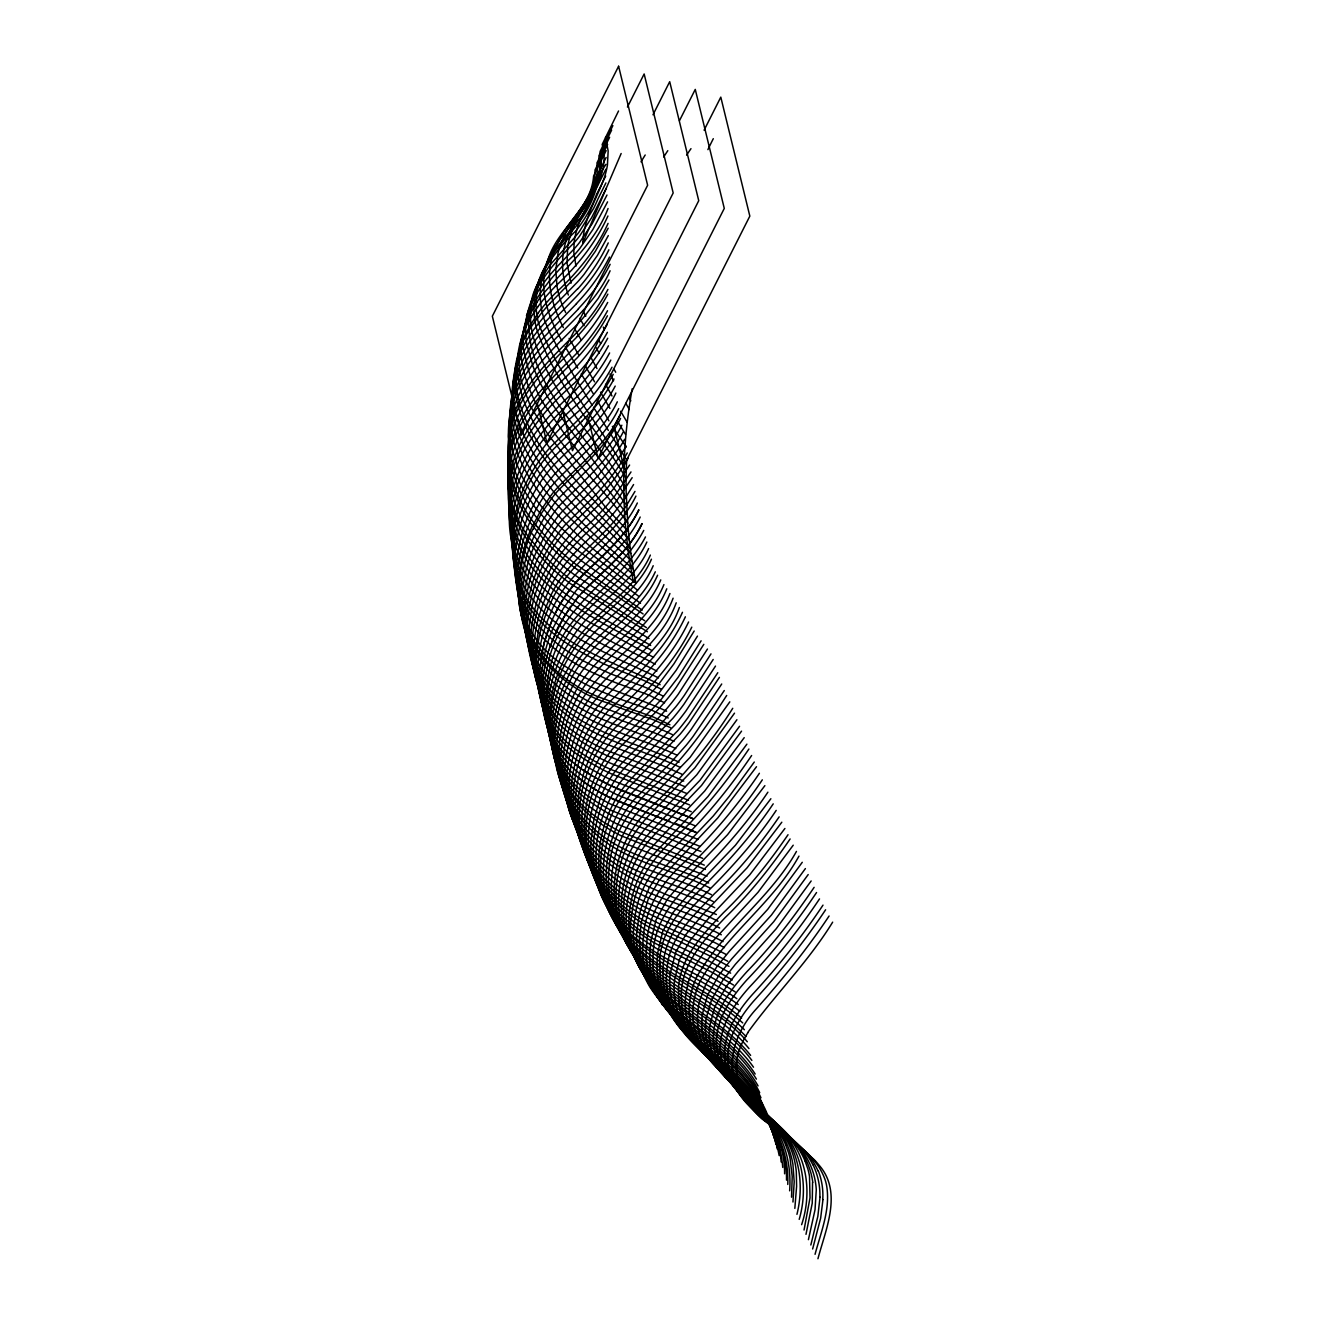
<?xml version="1.0" encoding="UTF-8"?>
<svg xmlns="http://www.w3.org/2000/svg" width="1325" height="1325" viewBox="0 0 1325 1325"><rect width="100%" height="100%" fill="white"/><g stroke="black" fill="none" stroke-linecap="round" stroke-linejoin="round"><path stroke-width="1.5" d="M532.037 646.335L532.716 662.152A175.182 145.518 -13.7 0 0 541.793 696.553M542.654 692.23L542.637 688.718M539.557 678.4L539.54 674.905M789.65 1190.827C791.406 1165.735 785.559 1139.765 769.312 1120.072A245.175 203.669 -13.7 0 0 764.243 1113.613L744.799 1092.231L709.173 1059.072M542.687 689.017L542.72 685.522M663.162 970.977C662.02 941.263 681.414 917.347 701.339 897.737C728.767 870.84 754.803 842.418 776.202 810.387M820.026 1197.154L817.84 1216.367L810.834 1245.003M539.623 675.203L539.656 671.709M681.265 996.102C680.918 963.772 704.536 939.375 725.222 917.529C749.751 893.862 770.984 867.097 790.114 838.957M582.934 243.088C583.149 218.89 597.327 198.319 604.813 176.109A101.478 84.303 -13.7 0 0 607.43 165.112L608.158 150.984L605.525 137.32M542.786 685.82L543.316 676.528M822.974 1199.556L820.639 1218.205L812.639 1248.978M539.739 672.007L539.822 668.711M678.45 990.968C678.615 958.588 702.697 934.605 723.417 912.743C747.813 889.257 768.98 862.691 788.027 834.733M659.684 963.606C659.486 934.672 678.152 911.269 697.745 892.089C725.454 864.943 751.59 836.158 773.22 803.844M542.935 682.822L543.614 673.531M526.969 614.071C524.336 649.035 534.555 687.162 561.651 710.829C595.306 740.592 641.002 748.509 680.388 767.473M525.594 607.363C522.232 641.217 533.561 677.588 560.193 699.815C593.699 728.667 638.567 736.683 677.406 755.399M539.904 669.026L542.058 650.807L547.788 630.65M519.516 575.613C510.407 632.936 553.668 682.623 605.923 699.501A245.009 203.537 -13.7 0 0 619.404 704.999L653.722 717.156L669.92 724.792M520.129 578.561C510.804 636.729 555.44 686.466 608.308 703.227A248.752 206.634 -13.7 0 0 620.15 707.964L654.451 720.154L670.649 727.773M521.487 585.269C512.013 644.348 558.007 694.234 611.653 710.73A270.3 224.538 -13.7 0 0 621.822 714.722L656.09 726.978L672.305 734.58M522.862 591.993C519.085 626.261 530.265 663.162 557.196 685.787C590.635 714.44 635.222 722.837 673.961 741.354M582.106 421.234L554.297 448.397A177.335 147.323 -13.7 0 0 549.776 453.266C514.895 491.658 500.883 551.515 524.485 599.231C520.394 633.449 531.822 670.483 558.703 693.025C592.176 721.81 636.944 729.959 675.75 748.608M791.538 1197.187L792.201 1176.501L790.098 1158.663A107.656 89.438 -13.7 0 0 788.392 1152.319L785.576 1144.767M736.816 1061.077C734.696 1078.699 742.282 1096.057 753.213 1109.505A125.444 104.195 -13.7 0 0 761.776 1118.747L801.956 1148.792L814.229 1159.673A103.698 86.142 -13.7 0 1 818.602 1164.625C842.965 1191.755 825.823 1228.805 817.939 1258.75M540.12 666.028L544.178 642.377L552.359 619.388M792.963 1202.023L794.188 1181.834L792.93 1164.327A125.196 104.012 -13.7 0 0 779.961 1131.136M794.834 1208.4L796.607 1186.306L796.292 1171.664A117.561 97.653 -13.7 0 0 786.338 1139.301C765.568 1101.655 719.608 1085.059 702.631 1044.779A97.52 81.007 -13.7 0 1 699.368 1034.593A101.23 84.104 -13.7 0 1 699.815 1000.193L705.943 983.995L716.991 966.472L729.512 951.102L767.755 909.265L802.271 862.293M657.233 954.894L662.715 931.376L673.233 912.279L688.288 894.69L735.458 845.201L770.885 798.727M543.681 673.829L543.995 670.533M650.343 943.168L656.057 919.848L667.204 899.443L679.858 884.57L727.541 834.7L764.889 785.642M670.4 972.749L675.816 951.996L686.068 934.258L703.906 913.273L747.168 867.709L781.816 822.212M709.803 1025.533L714.838 1006.735L726.895 985.618L738.124 971.407L776.202 928.759L811.165 880.959M544.062 670.848L545.569 661.589M632.224 388.689C620.647 452.587 620.746 518.638 633.499 582.338M544.509 667.85L546.231 658.707M796.938 1214.346C805.583 1179.929 797.352 1140.974 769.643 1117.422C747.946 1096.272 719.773 1079.56 707.318 1050.675A98.232 81.603 -13.7 0 1 704.436 1042.51A101.329 84.171 -13.7 0 1 702.399 1014.072L707.649 994.893L719.276 974.653L731.632 958.969L771.398 915.078L805.401 868.571M799.207 1219.364C809.343 1184.6 801.211 1144.932 773.088 1120.917C749.784 1096.802 715.748 1078.583 707.169 1043.769A98.116 81.504 -13.7 0 1 706.225 1017.981L711.658 999.464L723.019 979.92L735.408 964.285L773.717 921.703L808.2 874.566M804.043 1230.014L810.022 1197.8L809.509 1176.352A92.071 76.486 -13.7 0 0 807.869 1168.965L805.186 1161.363M805.997 1234.337L812.242 1203.183L812.556 1182.364M808.416 1239.67L815.024 1209.791L816.283 1189.751A102.737 85.33 -13.7 0 0 805.766 1156.311C788.905 1127.807 756.509 1114.424 735.822 1089.448A99.673 82.796 -13.7 0 1 729.86 1080.72A101.876 84.634 -13.7 0 1 722.903 1064.439C713.38 1035.537 730.82 1007.878 749.354 987.258C775.224 959.863 798.561 930.2 819.529 898.897M801.625 1224.681C812.755 1191.109 806.793 1151.789 779.928 1127.36C756.84 1101.423 719.458 1084.86 710.879 1048.472A96.808 80.411 -13.7 0 1 709.803 1025.533M546.298 659.005L546.977 655.825M815.057 1254.311C821.069 1231.72 830.891 1208.466 826.436 1184.682A67.376 55.981 -13.7 0 0 824.995 1179.416C813.467 1147.417 778.669 1134.829 755.813 1112.702A113.685 94.439 -13.7 0 1 741.304 1094.019C722.44 1065.764 735.756 1031.032 756.658 1008.524C782.644 979.175 807.389 948.683 829.086 916.006M547.026 656.14L547.788 652.96M526.936 315.963L524.104 327.805L522.977 339.647A100.849 83.773 -13.7 0 0 523.425 348.955L528.675 370.785A252.711 209.93 -13.7 0 0 543.233 403.197M547.838 653.258L548.666 650.095M548.732 650.393L550.62 644.397M549.676 647.544L557.825 627.586L570.578 606.254M577.915 226.459C586.809 199.578 611.024 174.652 602.179 144.458L618.543 110.985M673.1 598.188C654.517 648.306 598.668 670.566 577.501 719.127C567.945 739.863 563.307 763.101 565.096 785.924C569.137 866.451 655.461 889.191 716.378 914.498M676.214 602.792C657.747 653.987 601.02 676.678 579.439 725.901C569.584 747.681 564.781 772.144 567.497 795.994C570.843 826.535 586.18 855.652 610.262 874.898C642.012 901.298 683.866 909 719.657 927.997M548.914 628.116C557.03 605.956 570.33 585.766 587.836 569.899M551.763 641.863L563.787 617.036L578.462 596.333M669.937 593.501C650.741 643.354 594.213 665.398 574.238 715.003C564.649 736.982 560.558 761.593 563.721 785.427C567.862 816.266 581.377 846.609 605.856 866.616C637.805 894.706 681.249 901.961 718.034 921.306M679.377 607.496C661.357 658.807 605.608 681.944 582.735 730.042C572.201 752.037 566.901 777.03 569.684 801.393C573.145 831.603 587.439 860.869 611.123 880.297C642.973 907.294 685.191 915.525 721.313 934.804M666.773 588.797C647.826 636.662 593.931 658.144 573.543 705.331C563.291 726.961 558.885 751.441 561.253 775.291C563.771 805.981 579.108 835.081 603.007 854.526C634.923 882.102 678.168 888.644 714.722 907.691M663.924 584.59C644.778 631.396 591.811 652.596 571.771 699.136C561.402 720.734 557.113 745.23 559.398 769.063C561.783 799.803 577.22 828.887 601.02 848.414C633.002 876.222 676.512 882.549 713.231 901.58M660.761 579.903C641.35 625.499 589.493 646.418 569.8 692.246C559.299 713.794 555.142 738.29 557.312 762.14C559.581 792.897 575.1 821.964 598.817 841.59C630.832 869.68 674.657 875.726 711.575 894.789M657.598 575.216C638.385 618.758 589.161 639.13 569.22 682.607C557.808 704.287 553.254 729.263 555.175 753.61C556.947 784.052 571.539 813.119 594.61 833.011C626.775 862.79 672.057 868.587 709.918 887.982M655.295 571.804C635.321 615.264 585.517 635.785 566.404 680.338C555.887 701.322 551.896 725.272 553.734 748.608C555.49 779.017 569.965 808.101 592.987 828.042C625.185 858.037 670.698 863.635 708.709 883.03M582.934 242.657L621.16 153.501M635.188 873.341L643.917 857.06A112.244 93.247 -13.7 0 1 648.455 850.65L704.718 791.008L744.219 737.644M532.468 526.406L541.031 510.026L551.697 494.523A137.899 114.546 -13.7 0 1 557.312 487.882C579.389 464.843 605.641 444.703 619.984 415.437M533.097 529.371L541.66 512.974L552.326 497.471A137.137 113.917 -13.7 0 1 557.924 490.83C580.035 467.841 606.121 447.618 620.564 418.418M534.505 536.095L543.084 519.698L553.734 504.196A135.945 112.94 -13.7 0 1 559.349 497.571C581.509 474.681 607.247 454.227 621.872 425.226M535.929 542.819L544.492 526.423L555.142 510.92A134.902 112.062 -13.7 0 1 560.757 504.295C582.967 481.522 608.357 460.835 623.197 432.033M537.453 550.007L545.999 533.611L556.649 518.108A133.957 111.283 -13.7 0 1 562.264 511.467L598.271 475.509L618.924 448.794A191.015 158.685 -13.7 0 0 624.588 439.304M538.878 556.732L547.424 540.335L558.057 524.832A132.964 110.455 -13.7 0 1 563.672 518.191L587.356 494.97M540.285 563.456L548.832 547.059L559.465 531.557A132.086 109.727 -13.7 0 1 565.079 524.915L588.764 501.695A243.403 202.195 -13.7 0 0 627.272 452.935M653.208 565.709C639.859 596.979 609.185 614.767 587.753 639.809A175.066 145.435 -13.7 0 0 575.994 654.848L563.605 676.346A159.994 132.914 -13.7 0 0 553.734 707.898L551.995 722.92A198.733 165.095 -13.7 0 0 554.33 758.115L560.508 778.785A150.238 124.798 -13.7 0 0 563.92 786.354M651.453 559.2C637.987 590.221 607.794 608.241 586.312 633.085A169.699 140.963 -13.7 0 0 565.013 664.14L562.313 669.655A162.18 134.719 -13.7 0 0 552.359 701.19L550.471 719.193A200.588 166.635 -13.7 0 0 552.144 747.813C556.715 776.616 572.748 803.348 596.382 820.506A170.478 141.609 -13.7 0 0 621.458 835.909M650.36 555.076C637.457 584.573 609.45 602.511 588.333 625.566A166.188 138.065 -13.7 0 0 581.294 633.714A165.807 137.734 -13.7 0 0 551.465 696.95L549.593 714.953A215.975 179.422 -13.7 0 0 549.494 724.411L550.736 740.377A174.022 144.558 -13.7 0 0 559.117 771.017C566.702 789.071 579.389 804.805 595.24 816.25A175.099 145.452 -13.7 0 0 619.388 831.123L704.337 865.142M648.604 548.55C635.569 577.816 608.059 595.985 586.892 618.841A159.712 132.682 -13.7 0 0 575.994 632.008L565.775 647.776A167.613 139.241 -13.7 0 0 550.09 690.242L548.202 708.229A222.6 184.92 -13.7 0 0 548.053 717.67L549.229 733.619A176.921 146.976 -13.7 0 0 559.266 768.351C566.587 784.93 578.644 799.141 593.434 809.525M612.879 125.61L600.076 151.514C607.198 181.558 581.443 204.712 572.069 230.997A100.7 83.657 -13.7 0 0 567.696 246.251L567.034 263.211L571.042 283.235M611.637 130.098L598.867 155.886C604.813 185.815 578.362 207.926 568.673 233.862A104.095 86.473 -13.7 0 0 563.97 249.017C560.922 264.387 562.993 280.436 568.359 295.044M609.616 137.303L596.946 162.925C600.672 192.622 573.51 213.077 563.208 238.5A104.957 87.185 -13.7 0 0 557.941 253.506L555.804 269.836L556.964 286.15A133.08 110.555 -13.7 0 0 563.059 306.887L565.692 312.65M607.612 144.524L595.024 169.981C596.084 199.33 568.839 218.211 557.742 243.138A100.402 83.409 -13.7 0 0 551.896 257.977C547.622 273.778 549.328 290.655 554.314 306.075A207.594 172.449 -13.7 0 0 561.618 324.045L563.373 327.673M606.138 150.603L593.617 175.91C591.248 209.863 556.699 228.894 547.755 260.561C537.602 287.807 548.037 316.99 561.899 340.84M606.138 157.46L594.544 180.896C589.989 214.932 556.301 233.962 545.718 265.447A104.99 87.218 -13.7 0 0 543.051 273.662A112.493 93.446 -13.7 0 0 544.095 319.077L549.362 332.045L560.077 351.97M605.972 164.333C595.554 179.504 593.948 198.584 583.248 213.573A127.515 105.917 -13.7 0 1 579.075 219.553M605.856 169.186L596.018 189.077A123.026 102.207 -13.7 0 1 576.922 225.117M596.879 193.864L605.707 176.059M605.906 182.916L597.906 199.081A211.752 175.91 -13.7 0 1 593.517 208.572L579.489 231.411A135.133 112.244 -13.7 0 1 574.918 237.125L549.941 265.05L536.575 286.018A103.979 86.373 -13.7 0 0 533.263 293.868C508.585 374.793 591.53 435.826 626.311 498.068M606.37 188.183L591.546 217.797L579.538 236.181A134.338 111.598 -13.7 0 1 574.851 241.962C550.074 266.905 523.822 296.535 525.76 334.231A109.71 91.143 -13.7 0 0 526.654 343.639L532.799 365.75A283.418 235.436 -13.7 0 0 549.858 400.481L566.106 424.116L626.626 505.223C603.736 540.02 563.721 561.121 548.418 601.285A214.319 178.03 -13.7 0 0 543.846 612.548L540.186 623.976A171.621 142.57 -13.7 0 0 538.082 632.688L535.896 647.561A218.724 181.691 -13.7 0 0 535.3 656.72L536.31 678.847L540.981 699.352A205.209 170.478 -13.7 0 0 544.89 710.101C551.349 727.193 563.523 741.685 578.892 751.49A249.117 206.948 -13.7 0 0 587.969 757.37L600.921 764.691A201.847 167.679 -13.7 0 0 610.941 769.494L688.437 800.267M606.983 195.023L592.192 223.66L579.621 242.392A134.719 111.913 -13.7 0 1 574.752 248.239L556.417 267.451M607.579 201.864L592.855 229.54L579.704 248.587A136.608 113.47 -13.7 0 1 574.669 254.499C543.648 282.672 514.001 321.611 522.514 366.147C536.045 429.714 592.225 472.081 627.768 523.127M608.059 208.505C594.312 244.065 564.781 268.296 540.915 296.469A127.879 106.232 -13.7 0 0 536.791 302.431M608.308 235.585L597.426 255.394L584.143 274.275A172.068 142.934 -13.7 0 1 577.402 282.126L550.173 309.951M646.865 542.024C627.371 583.812 580.466 604.15 561.552 646.517A182.469 151.58 -13.7 0 0 554.297 663.295L550.736 674.773A156.317 129.85 -13.7 0 0 548.798 683.534L546.695 704.519L547.705 726.878M610.096 270.78C591.132 313.777 547.523 337.693 524.054 377.41A143.15 118.919 -13.7 0 0 508.452 436.571L510.953 456.247A173.442 144.077 -13.7 0 0 522.133 487.401L534.902 507.16L552.856 527.747A415.288 344.98 -13.7 0 0 575.613 548.732M609.003 279.939L598.204 298.456L584.872 315.897A266.077 221.043 -13.7 0 1 578.23 323.399C548.898 353.129 514.117 383.538 509.264 427.776C504.991 461.448 517.578 495.981 539.739 521.272A316.741 263.128 -13.7 0 0 580.118 559.879L640.522 603.273M640.19 517.032C627.354 543.614 604.067 562.628 583.282 582.735A140.814 116.981 -13.7 0 0 575.845 590.95L563.224 608.622L553.535 627.222A214.435 178.13 -13.7 0 0 549.643 636.795C532.617 683.683 539.441 747.764 584.325 776.748A292.543 243.022 -13.7 0 0 594.097 782.926L617.135 794.851L694.648 825.574M608.175 228.198L595.389 251.237L583.778 267.749A156.88 130.314 -13.7 0 1 578.213 274.341L549.776 303.524M627.437 107.06L644.149 73.968L673.183 192.97L546.91 442.931L537.238 403.264M652.993 114.778L669.705 81.686L698.739 200.688L572.466 450.649L562.297 409.011M679.477 120.658L695.261 89.404L724.278 208.406L598.006 458.367L587.853 416.729M704.088 130.214L720.8 97.123L749.834 216.124L623.562 466.102L613.889 426.435M645.49 536.923C619.736 585.451 560.757 611.802 549.693 669.539A154.329 128.194 -13.7 0 0 547.738 678.284L545.602 699.269L546.529 721.595A169.335 140.665 -13.7 0 0 548.235 731.698L551.995 745.362A202.775 168.441 -13.7 0 0 556.119 756.178C562.926 773.104 575.05 787.514 590.238 797.534A239.146 198.667 -13.7 0 0 597.31 802.287L606.204 807.654A183.165 152.16 -13.7 0 0 611.786 810.668L699.716 846.261M608.076 223.378C595.77 250.673 576.425 273.728 554.628 293.918A193.086 160.408 -13.7 0 0 538.364 312.667M615.877 393.028C602.146 421.946 576.392 441.755 554.612 464.197A156.201 129.751 -13.7 0 0 552.392 466.648A144.74 120.244 -13.7 0 0 547.225 472.777C524.319 502.125 511.168 540.269 515.74 577.634C518.588 624.39 557.295 657.664 597.79 674.872A242.872 201.748 -13.7 0 0 614.402 682.209L648.488 694.913L664.537 702.78M618.676 408.63C604.531 438.078 577.915 458.019 555.904 481.157A139.622 115.987 -13.7 0 0 550.289 487.799C524.021 521.04 511.715 565.725 520.344 607.513C527.731 650.741 566.305 677.473 604.266 692.677A227.006 188.581 -13.7 0 0 617.715 698.258L652.082 710.332L668.247 718.001M555.026 614.138C573.609 572.201 619.057 551.067 638.749 509.843M638.816 510.158C627.603 532.584 609.318 550.322 591.132 567.133M607.943 215.992C595.687 242.939 577.269 266.292 555.473 286.134M643.751 530.398C617.963 578.793 559.432 605.26 548.368 662.831A152.458 126.637 -13.7 0 0 546.38 671.576C542.588 693.787 543.134 717.073 550.372 738.555A220.629 183.281 -13.7 0 0 554.347 749.337C560.839 766.463 573.029 780.988 588.433 790.81A262.549 218.095 -13.7 0 0 595.637 795.547L604.548 800.863A188.895 156.913 -13.7 0 0 610.129 803.878L698.06 839.47M637.342 502.97C616.622 545.933 568.21 567.464 550.885 612.647C537.254 642.078 534.008 676.346 542.621 707.683M641.929 523.59C627.106 555.655 595.985 574.702 574.454 601.533M642.012 523.888C628.514 552.26 602.809 571.323 581.46 593.385M617.317 401.823C604.548 428.356 581.741 447.552 560.872 467.526A154.213 128.094 -13.7 0 0 553.353 475.675L548.699 481.339A182.999 152.011 -13.7 0 0 518.257 551.001M635.934 496.097C615.032 538.993 566.901 560.806 549.428 605.906A215.544 179.057 -13.7 0 0 544.857 617.168L541.18 628.597A166.933 138.678 -13.7 0 0 539.093 637.308C534.869 659.337 535.068 682.541 542.091 703.989A214.219 177.947 -13.7 0 0 545.966 714.738C552.326 731.913 564.516 746.439 579.969 756.178A258.11 214.418 -13.7 0 0 589.095 762.074L602.063 769.361A198.402 164.813 -13.7 0 0 612.084 774.148L689.58 804.904M634.973 491.393L626.642 505.173M682.474 612.283C665.614 650.012 634.841 677.34 605.889 705.43A159.928 132.848 -13.7 0 0 588.515 729.661L586.064 734.183A150.57 125.08 -13.7 0 0 580.466 746.505C572.135 768.45 568.392 792.681 573.228 815.885A204.862 170.18 -13.7 0 0 582.702 846.294L592.043 863.453A133.361 110.787 -13.7 0 0 598.006 871.486C629.524 909.911 681.067 919.451 723.019 941.611M633.582 484.536L625.118 498.349L615.115 511.5A272.486 226.36 -13.7 0 1 595.422 532.799C575.895 550.422 557.03 569.767 546.943 594.544A212.663 176.656 -13.7 0 0 542.389 605.807L539.54 614.369A180.68 150.089 -13.7 0 0 536.012 628.911A201.102 167.049 -13.7 0 0 533.727 649.929L534.323 668.943A165.691 137.651 -13.7 0 0 535.847 678.98L539.358 692.577A193.831 161.021 -13.7 0 0 543.316 703.343C549.925 720.32 562.082 734.746 577.319 744.65A236.744 196.663 -13.7 0 0 586.329 750.53L599.281 757.867A207.412 172.3 -13.7 0 0 609.285 762.687L686.764 793.476M632.174 477.662L616.158 501.479A274.258 227.834 -13.7 0 1 593.948 526.058C574.47 543.714 555.556 563.009 545.469 587.803A197.309 163.903 -13.7 0 0 531.921 646.352M630.998 471.932L614.85 495.815A279.558 232.223 -13.7 0 1 592.739 520.46C573.261 538.116 554.33 557.394 544.244 582.172A196.514 163.24 -13.7 0 0 530.712 650.211M685.389 616.804C668.065 653.821 638.882 682.11 609.45 709.405A161.451 134.123 -13.7 0 0 592.341 732.212C570.164 767.788 566.901 814.13 584.673 852.207A152.259 126.471 -13.7 0 0 613.872 890.913C645.59 918.772 688.188 927.649 724.444 947.64M629.607 465.058L613.293 489.024A312.584 259.667 -13.7 0 1 606.038 497.803C571.539 531.143 534.936 568.177 530.331 618.659C524.17 659.287 539.49 704.85 575.497 727.094A216.538 179.885 -13.7 0 0 604.598 743.408L662.351 765.486L682.044 774.264M688.586 621.972C670.665 659.452 641.3 688.487 611.338 716.278A157.526 130.86 -13.7 0 0 588.366 749.933A152.574 126.736 -13.7 0 0 582.536 763.945C570.959 795.961 573.659 832.282 588.83 862.658C615.761 915.558 678.118 928.808 726.083 954.447M691.783 627.139C673.199 665.017 643.817 694.946 613.21 723.152A152.358 126.554 -13.7 0 0 603.14 735.507A156.797 130.248 -13.7 0 0 583.596 773.734L580.499 785.327A187.405 155.688 -13.7 0 0 578.843 794.205C573.112 832.332 586.163 873.722 615.347 899.559A191.728 159.265 -13.7 0 0 646.699 922.25L706.523 950.108L727.74 961.254M638.501 855.403L641.813 850.12A116.318 96.626 -13.7 0 1 646.401 843.727A127.432 105.851 -13.7 0 1 649.432 839.984L701.488 785.493L741.553 731.135M694.184 631.015L673.961 663.792L657.548 685.704A176.854 146.909 -13.7 0 1 650.045 693.919L614.634 728.286A149.145 123.887 -13.7 0 0 604.564 740.642L600.987 745.826A163.588 135.895 -13.7 0 0 579.654 823.968M641.002 161.832L645.192 154.992M697.463 636.099L676.065 670.45L659.353 692.544A192.125 159.596 -13.7 0 1 651.834 700.759L616.539 735.16A148.831 123.639 -13.7 0 0 610.278 742.464A150.47 124.997 -13.7 0 0 593.699 768.881A145.833 121.155 -13.7 0 0 588.101 782.942C572.996 827.976 585.004 882.632 622.916 912.908A207.064 172.002 -13.7 0 0 650.376 932.585M747.582 1032.755C774.761 995.042 808.167 961.983 832.663 922.15M701.107 640.803L678.267 677.092L661.192 699.401A214.534 178.212 -13.7 0 1 653.672 707.6L618.493 742.05A147.092 122.182 -13.7 0 0 598.403 770.289C572.533 818.949 582.023 886.359 627.238 920.527A217.962 181.061 -13.7 0 0 652.496 938.464L711.558 967.979L732.294 979.97M703.823 644.331L676.23 687.327A243.419 202.212 -13.7 0 1 655.063 712.751L619.951 747.217A141.079 117.196 -13.7 0 0 609.848 759.556A144.64 120.161 -13.7 0 0 597.31 780.988A141.808 117.809 -13.7 0 0 591.911 795.116C576.193 843.412 591.993 901.729 635.652 930.2A227.105 188.647 -13.7 0 0 654.136 942.771L712.949 972.815L733.537 985.071M707.467 649.035L678.218 694.217A263.327 218.741 -13.7 0 1 656.869 719.574L621.889 754.091L605.094 776.997A146.694 121.85 -13.7 0 0 594.213 802.105C578.048 851.329 595.869 910.192 640.82 938.05A241.895 200.953 -13.7 0 0 656.388 948.418L714.821 979.258L735.193 991.878M710.995 653.871L684.329 695.343A256.371 212.977 -13.7 0 1 675.75 706.871L658.873 726.249L621.938 763.067A125.726 104.443 -13.7 0 0 614.336 772.475A132.268 109.876 -13.7 0 0 600.689 796.987L593.981 819.065L590.983 840.729A155.969 129.568 -13.7 0 0 590.884 850.203L591.977 862.84M663.659 156.996L667.8 150.669M713.198 659.469L683.998 704.122A264.818 220 -13.7 0 1 672.802 718.398L624.439 768.069A122.546 101.793 -13.7 0 0 619.355 774.197C597.558 802.47 588.548 840.365 595.72 875.378C607.96 946.63 687.393 967.813 738.257 1004.516M715.5 666.077L685.919 710.962A268.18 222.782 -13.7 0 1 674.657 725.255L626.327 774.926A119.217 99.027 -13.7 0 0 621.293 781.104C599.761 809.608 591.082 847.652 598.784 882.632C612.051 952.874 690.888 972.749 739.913 1011.323M717.802 672.702L687.824 717.819A270.101 224.372 -13.7 0 1 677.688 730.721L628.216 781.8A117.594 97.686 -13.7 0 0 623.23 787.977C601.782 816.697 593.683 854.956 601.865 889.87C615.993 959.184 694.482 977.618 741.569 1018.13M719.425 677.373L689.182 722.655A270.88 225.018 -13.7 0 1 680.172 734.149L629.541 786.652A116.484 96.758 -13.7 0 0 624.588 792.847C603.19 821.699 595.571 860.107 604.001 895.004C619.338 963.225 696.917 981.361 742.729 1022.933M721.727 683.998L691.087 729.512A273.877 227.503 -13.7 0 1 683.203 739.598L667.22 757.486L631.429 793.526A114.712 95.284 -13.7 0 0 626.526 799.737C605.227 828.821 598.055 867.527 607.363 902.342C624.075 969.171 700.412 986.595 744.385 1029.74M724.278 690.54L693.108 736.385A278.797 231.593 -13.7 0 1 686.317 745.081L670.384 763.018L633.416 800.416A117.064 97.238 -13.7 0 0 628.547 806.66C607.032 835.876 600.888 875.08 610.991 909.762C628.696 975.332 704.138 991.862 746.041 1036.548M825.608 909.778C804.358 941.628 780.458 971.573 754.737 999.895C735.938 1020.813 720.005 1050.013 731.715 1078.55A103.068 85.628 -13.7 0 0 740.079 1095.03A100.12 83.177 -13.7 0 0 747.118 1103.891C769.527 1127.426 804.292 1139.682 818.072 1170.985M823.007 905.124C801.873 936.725 778.222 966.554 752.434 994.479C733.752 1015.265 717.14 1043.802 727.938 1072.505A102.605 85.231 -13.7 0 0 735.706 1088.902A100.004 83.078 -13.7 0 0 742.282 1097.696C764.012 1121.844 797.584 1134.614 812.821 1164.692M726.696 695.459C705.761 727.822 683.534 759.705 654.6 785.51C631.644 805.915 612.928 832.812 609.5 863.999C606.502 888.412 610.378 914.035 622.386 935.649C649.349 986.429 711.724 999.696 747.317 1041.781M779.15 816.862C760.152 844.538 738.77 870.624 714.407 893.762C694.697 914.763 670.202 935.665 667.303 966.339C654.5 1056.124 775.97 1077.987 781.137 1161.975M784.913 828.473L749.784 874.798L707.981 919.053L690.242 940.253L679.443 959.433L674.508 980.334A116.583 96.841 -13.7 0 0 684.677 1028.316C701.438 1056.472 729.098 1075.42 751.109 1099.071M816.548 892.52C795.712 923.608 772.558 953.106 746.654 980.136C729.032 999.928 711.84 1025.07 717.554 1053.077A99.143 82.349 -13.7 0 0 724.112 1072.554A95.152 79.053 -13.7 0 0 729.363 1081.183C748.873 1107.054 780.326 1121 798.809 1147.897A107.689 89.471 -13.7 0 1 812.788 1182.314M793.228 845.201L757.95 892.371L713.115 940.916M796.457 851.412C770.04 898.549 723.566 929.951 696.933 976.508A96.609 80.245 -13.7 0 0 695.012 980.848A101.114 84.005 -13.7 0 0 690.176 1020.614M814.13 887.336C793.99 917.148 772.077 945.818 746.952 971.622C729.876 990.537 712.419 1013.012 713.397 1039.91A97.272 80.792 -13.7 0 0 718.117 1062.865C732.907 1097.464 771.398 1111.874 793.128 1141.09A122.447 101.71 -13.7 0 1 805.236 1161.329M798.975 856.116C772.707 903.567 725.603 934.887 699.699 982.14A95.317 79.185 -13.7 0 0 696.801 989.543A100.965 83.873 -13.7 0 0 694.118 1026.643A95.367 79.218 -13.7 0 0 696.884 1036.697L701.322 1046.551L708.362 1057.582A147.423 122.463 -13.7 0 0 712.452 1062.783C733.272 1087.229 762.504 1103.708 780.011 1131.119M729.81 701.852L690.093 757.37L642.542 806.66A146.181 121.436 -13.7 0 0 637.292 812.738C612.398 842.319 605.111 884.587 616.87 921.157C635.188 985.701 710.548 1000.806 748.973 1048.588M538.298 306.357C472.263 395.363 578.528 478.325 629.276 540.02M732.742 708.295C709.388 745.395 681.398 779.117 649.101 808.73A168.209 139.721 -13.7 0 0 639.395 819.645M734.514 713.165L694.813 767.92L648.273 816.167A152.358 126.571 -13.7 0 0 640.853 824.73A121.701 101.097 -13.7 0 0 636.166 831.09C607.579 871.105 609.235 930.465 642.542 967.3M736.915 719.74L696.751 774.81L645.871 827.893A129.817 107.838 -13.7 0 0 642.824 831.636A118.422 98.365 -13.7 0 0 638.153 837.996C620.315 864.115 613.872 898.002 622.154 928.659C639.213 995.34 716.891 1014.983 753.511 1067.221M739.549 726.266L699.948 780.326L650.028 832.365M767.887 792.184C745.826 825.144 719.342 854.675 691.021 882.301C670.053 902.11 652.364 927.964 653.109 958.008C649.73 1041.119 756.807 1063.064 774.065 1137.811M746.902 744.153L707.964 796.54L650.525 857.573A108.6 90.216 -13.7 0 0 646.037 863.999C629.06 890.913 623.744 925.695 634.244 955.988C657.598 1016.457 731.632 1035.156 759.722 1092.711M762.322 779.829C740.145 812.888 713.943 842.849 685.34 870.426C664.073 890.036 647.312 916.006 646.633 945.785C639.147 1030.552 748.128 1053.408 770.537 1125.737M748.89 749.039C727.193 781.088 703.161 811.612 674.74 838.013C653.391 857.424 635.569 882.268 632.158 911.666C615.015 1002.561 729.429 1029.161 760.964 1097.796M751.623 755.515C729.777 787.812 705.231 818.254 676.711 844.886C655.411 864.331 637.689 889.307 634.774 918.772C619.222 1009.402 734.646 1033.417 762.62 1104.603M754.273 762.041L729.346 796.242L713.165 816.134L657.713 874.583L649.217 887.7L641.482 906.88A168.772 140.202 -13.7 0 0 638.948 916.834L636.795 931.922A134.504 111.731 -13.7 0 0 649.747 986.777C681.381 1035.62 743.176 1057.549 766.811 1112.95M756.509 766.711L717.769 817.923L659.072 880.363L648.207 899.178L641.3 922.2L639.462 938.994L640.339 956.418L643.834 971.705L650.194 986.363L659.8 1000.623L668.661 1010.097L704.237 1039.197A388.937 323.101 -13.7 0 1 712.436 1046.005C733.752 1063.942 754.455 1084.529 763.995 1111.311M759.407 773.27C737.263 806.014 711.691 836.224 683.037 863.436C661.738 883.03 644.563 908.718 643.337 938.481C632.671 1025.302 743.838 1047.661 768.682 1119.343M538.48 312.717L531.689 322.985A156.698 130.165 -13.7 0 0 525.793 333.917C484.619 421.151 582.371 490.863 630.22 548.252M538.596 316.874C466.185 405.665 574.52 495.368 630.882 553.486M579.075 219.553L554.976 249.564L542.952 270.797A109.395 90.878 -13.7 0 0 539.109 279.79M639.428 819.662C618.129 845.714 609.533 881.373 616.506 914.283C628.381 985.518 710.763 1004.814 750.629 1055.396M577.021 225.167L559.051 246.268A171.472 142.438 -13.7 0 0 554.794 251.7C540.451 269.522 533.428 293.239 536.973 315.946A96.692 80.312 -13.7 0 0 538.712 323.764C559.216 377.443 597.293 421.863 626.228 470.955M577.402 336.484C547.838 366.362 512.709 397.417 508.85 442.152C505.454 474.897 511.549 509.993 533.577 535.582M577.832 288.552L546.745 320.484A187.587 155.837 -13.7 0 0 538.96 329.577C461.613 421.251 568.293 512.775 633.251 568.988M578.545 308.874L543.399 344.931A187.189 155.489 -13.7 0 0 540.385 348.392C518.009 373.435 504.411 407.57 510.986 441.291C521.884 510.092 587.787 549.776 637.441 590.122M575.862 367.373C547.324 394.701 516.932 424.464 509.893 465.191C504.775 494.821 511.384 526.803 529.801 550.885A216.207 179.604 -13.7 0 0 569.866 590.304L649.051 638.6M576.524 303.69L542.753 338.438A179.836 149.394 -13.7 0 0 539.788 341.9L532.103 351.903A162.23 134.769 -13.7 0 0 525.313 362.421C471.634 452.935 572.301 535.151 635.917 583.05A583.398 187.984 -73.2 0 1 628.944 536.907A623.379 200.853 -73.2 0 1 627.586 520.841L626.145 491.774A323.052 104.095 -73.2 0 1 626.642 460.04L610.461 433.739M575.746 389.981C547.341 416.398 518.241 446.161 511.334 485.993C503.782 520.427 514.464 557.775 538.762 583.282A208.803 173.459 -13.7 0 0 561.949 604.299L585.534 619.918L653.556 657.382M577.12 396.688C534.621 431.867 499.26 485.248 511.897 542.654C522.481 615.396 600.374 641.929 656.852 671.079M578.478 403.429C538.894 437.035 502.258 486.391 512.328 541.064C527.814 609.252 601.07 634.377 655.196 664.223M579.853 410.154C538.894 444.339 503.483 494.838 512.709 550.703C522.033 624.174 601.583 650.012 658.508 677.887M581.211 416.862L551.167 446.442A164.267 136.458 -13.7 0 0 548.931 448.893C518.241 482.963 503.616 533.031 517.562 577.551C537.039 640.356 608.009 658.608 660.148 684.71M638.551 809.36L615.496 800.201M638.633 809.658L669.854 821.401M676.479 823.786L696.321 832.365M612.1 786.272L692.909 818.486M696.387 832.68L609.401 797.269M692.992 818.784L618.808 789.468L598.784 779.497M691.253 811.695L613.74 780.938A193.384 160.64 -13.7 0 1 603.703 776.185L590.735 768.914A272.967 226.757 -13.7 0 1 581.543 763.018C559.117 749.817 546.099 725.421 541.163 700.527M701.024 851.561L614.088 816.482A175.877 146.098 -13.7 0 1 607.496 812.937L598.618 807.538A223.925 186.013 -13.7 0 1 591.646 802.784C576.623 792.615 564.533 778.288 557.494 761.511A190.75 158.453 -13.7 0 1 553.27 750.679A178.842 148.566 -13.7 0 1 547.689 726.878M702.681 858.352L617.748 824.299M705.397 869.432L621.475 835.893M614.535 800.035L608.39 796.772A197.607 164.151 -13.7 0 1 602.809 793.774M707.053 876.239L623.131 842.683A160.988 133.742 -13.7 0 1 563.705 786.454M685.108 786.702L607.628 755.896A219.138 182.038 -13.7 0 1 575.762 737.777C560.608 727.822 548.5 713.446 541.743 696.569M683.717 781.054L664.007 772.309L606.237 750.232A217.168 180.415 -13.7 0 1 574.421 732.096C559.415 722.009 547.291 707.716 540.434 690.938A171.919 142.818 -13.7 0 1 531.06 653.358L530.878 650.194M608.788 784.98L595.571 777.642M679.079 762.19C629.11 738.605 561.154 728.75 536.128 672.139C516.882 627.305 532.004 574.089 560.558 536.791A132.848 110.356 -13.7 0 1 566.173 530.166L589.857 506.945A251.767 209.135 -13.7 0 0 628.199 458.202M666.591 711.194C632.853 695.426 595.819 686.648 564.384 665.763A123.589 102.671 -13.7 0 1 555.639 659.519L550.19 654.881A135.862 112.857 -13.7 0 1 524.832 618.99L518.456 597.028A195.752 162.611 -13.7 0 1 518.058 551.001M662.881 695.973L646.882 687.99L613.094 674.756A257.298 213.739 -13.7 0 1 599.794 668.86C558.438 650.956 517.711 617.582 514.531 569.452C509.761 529.934 525.197 489.521 551.084 459.957A159.497 132.483 -13.7 0 1 553.32 457.506L583.48 427.958A186.013 154.528 -13.7 0 0 615.214 386.088M650.393 932.552L709.72 961.47L730.638 973.163M661.225 689.166L645.292 681.067L611.769 667.303A282.391 234.575 -13.7 0 1 603.455 663.626C572.731 648.869 540.898 630.435 524.485 599.231M598.304 791.191L602.875 794.089A199.214 165.493 -13.7 0 0 608.473 797.07M600.622 792.814L593.865 788.507A289.579 240.554 -13.7 0 1 586.544 783.771L577.982 777.593M728.982 966.356L707.898 954.977L648.289 926.655A197.673 164.201 -13.7 0 1 618.593 905.257C594.594 885.216 581.625 854.758 579.489 823.984M651.917 650.558C596.101 617.897 518.191 587.257 509.595 513.603C502.009 461.233 536.907 415.321 574.52 383.107A220.778 183.413 -13.7 0 0 607.728 338.223M595.637 777.957L592.374 775.754A288.353 239.543 -13.7 0 1 583.116 769.875M650.691 645.441C594.726 612.266 516.568 579.837 509.214 505.504C502.357 453.547 537.801 408.862 574.702 376.731A223.842 185.947 -13.7 0 0 607.413 332.31M647.412 631.76L571.853 584.507M596.151 790.164L593.948 788.822A286.332 237.854 -13.7 0 1 586.627 784.085L572.698 773.121M646.401 627.603L573.062 580.979M644.762 620.779L576.607 576.292A247.808 205.855 -13.7 0 1 533.627 535.548M643.105 613.955L577.369 569.518M642.178 610.096L578.71 566.305M736.882 998.702C691.633 966.273 626.907 951.317 601.716 896.478A177.55 147.489 -13.7 0 1 592.027 862.84M638.882 596.416L575.58 548.749M580.234 768.169L569.137 759.192L561.502 750.993M574.47 763.68L583.182 770.189A289.132 240.189 -13.7 0 0 592.457 776.069M571.804 761.776L558.951 747.499M575.381 775.705L570.23 770.769M655.759 980.914C686.483 1009.004 726.812 1026.213 751.855 1060.414M634.476 575.828C588.317 533.246 528.658 493.165 513.62 428.025C505.719 395.264 518.042 360.698 539.176 335.424A176.059 146.263 -13.7 0 1 542.107 331.946L574.487 298.489A208.803 173.459 -13.7 0 0 608.871 249.812M745.776 1093.605L713.33 1064.008L700.975 1050.162A110.902 92.121 -13.7 0 1 685.837 994.528L688.205 982.338L692.66 970.513A96.361 80.047 -13.7 0 1 695.526 965.031L704.304 951.913A252.86 210.046 -13.7 0 1 713.115 940.932M746.853 1094.235C767.622 1113.033 780.558 1139.5 782.744 1167.424M707.285 1057.499L694.151 1041.814M632.008 561.353C571.241 504.047 463.369 413.781 538.795 323.217A191.628 159.182 -13.7 0 1 550.19 309.967M570.33 771.084L562.479 761.444M752.004 1100.363C773.535 1121.232 787.033 1149.885 786.503 1180.161M756.774 1105.729L704.155 1053.756L690.325 1036.382A114.149 94.82 -13.7 0 1 678.698 990.968M758.264 1107.336C778.189 1127.823 788.938 1155.88 787.762 1184.451M567.994 768.632L560.111 757.784L554.181 746.19M706.722 1056.257C727.077 1081.034 755.614 1097.978 773.999 1124.577M647.213 978.86C679.973 1018.875 731.781 1040.042 758.066 1085.904M537.337 526.853C515.607 501.645 504.792 467.129 509.38 434.103C514.564 390.477 549.146 360.847 577.932 331.349A215.577 179.074 -13.7 0 0 607.927 289.413M628.447 531.557L606.171 507.955L548.053 434.567L530.398 406.179L521.205 381.269M627.139 514.282L563.655 432.679L543.316 403.164M532.07 541.428C511.682 517.33 504.461 484.122 509.33 453.332C515.69 410.899 548.848 381.352 577.468 352.566A223.594 185.748 -13.7 0 0 607.529 310.712M642.658 971.159C674.375 1013.509 728.253 1033.5 756.409 1079.113M531.209 545.006C511.549 520.758 504.361 487.716 509.463 457.224C516.783 415.735 548.401 386.138 577.037 357.982A225.035 186.941 -13.7 0 0 607.446 315.781M755.167 1074.012C720.668 1020.399 644.281 1000.922 625.367 935.947C616.605 905.372 622.237 871.154 640.223 844.919A119.151 98.977 -13.7 0 1 644.861 838.543A138.926 115.408 -13.7 0 1 650.028 832.365M626.096 488.428C596.598 439.039 552.939 397.003 534.704 341.469C520.046 299.119 546.447 259.319 575.663 231.063A147.506 122.529 -13.7 0 0 596.747 193.847M662.947 1004.83C695.227 1050.526 754.637 1075.039 772.193 1131.418M626.261 446.989L613.293 427.809A246.301 204.613 -13.7 0 1 612.349 426.368M593.434 407.189L608.357 430.426M592.192 405.268L577.65 382.113M556.616 743.838L559.001 747.797M626.079 478.358C596.681 427.909 554.032 383.985 536.178 327.424M625.466 434.335L617.632 421.516M576.458 380.176L561.138 353.841M581.211 373.898L593.302 393.773M627.172 422.344L620.647 411.247M577.783 368.184L565.162 346.653M578.959 355.348L569.088 338.372M608.92 420.853L596.697 399.487M574.951 329.329L581.393 340.359M585.667 366.611L594.577 381.832M584.06 325.718L579.721 318.315M609.931 408.431L600.556 392.217M765.254 1117.141L761.693 1111.211A159 132.086 -13.7 0 0 755.929 1103.013C736.153 1077.126 707.186 1060.447 686.267 1035.653A139.39 115.805 -13.7 0 1 662.931 970.993M560.21 758.099L549.776 734.795M554.479 740.079L556.666 744.153M629.309 409.541L625.847 403.313M612.001 395.993L605.558 384.316M585.832 316.162L582.834 310.613M590.751 357.137L596.979 368.565M614.154 369.393L615.694 372.226M613.558 380.706L610.013 374.081M596.25 347.746L599.132 353.295M603.289 327.109L604.2 328.848M598.685 339.945L600.573 343.572M552.542 736.22L554.546 740.377M629.342 397.898L630.816 400.862M550.753 732.278L552.608 736.518M550.819 732.576L547.589 724.228M552.591 742.497L548.666 731.433M549.179 728.584L546.43 720.899M545.337 717.537L546.496 721.197M547.622 728.054L548.732 731.748M544.327 714.175L545.403 717.852M547.705 728.369L545.817 721.264M543.382 710.78L545.122 718.133M546.745 724.974L545.055 717.835M542.554 707.384L543.465 711.094M775.937 1144.204C763.564 1088.488 708.312 1061.872 674.673 1020.995A138.512 115.06 -13.7 0 1 657.664 954.894M777.394 1149.206C767.043 1093.705 713.479 1066.294 679.245 1027.289A140.218 116.484 -13.7 0 1 660.082 963.59M575.961 266.176L573.824 252.379L574.156 241.895A98.116 81.504 -13.7 0 1 577.982 226.476M541.875 704.271L540.617 697.066M543.846 710.912L544.459 714.688M543.432 707.782L543.912 711.227M540.236 693.936L540.699 697.364M543.118 704.635L543.498 708.097M539.921 690.789L540.302 694.234M784.615 1173.801C785.129 1102.93 708.328 1075.734 679.029 1020.267A120.211 99.855 -13.7 0 1 670.185 972.749M542.869 701.472L543.184 704.933M540.004 691.103L539.557 684.462M542.935 701.77L542.621 695.112M539.772 687.94L539.49 681.282M542.77 698.606L542.588 691.915M539.49 678.102L539.557 681.597M686.598 155.174A147.837 47.634 -73.2 0 1 690.987 148.665M707.898 149.626A235.602 75.922 -73.2 0 1 713.297 138.678M521.305 381.236A135.68 112.708 -13.7 0 1 536.956 302.498M818.32 1170.903A97.156 80.709 -13.7 0 1 822.759 1199.572M736.501 1061.06A90.083 74.829 -13.7 0 1 747.813 1032.854M812.937 1164.642A99.491 82.647 -13.7 0 1 819.877 1197.154M693.985 1041.897A112.873 93.76 -13.7 0 1 681.63 996.085M773.949 1124.61A151.464 125.825 -13.7 0 1 785.642 1144.734M706.954 1056.124A112.708 93.628 -13.7 0 1 689.729 1020.714M765.32 1117.108A184.208 153.021 -13.7 0 1 779.183 1155.615M662.483 1005.046A134.786 111.962 -13.7 0 1 650.873 943.201M643.056 970.943A145.684 121.022 -13.7 0 1 638.667 855.453M646.964 978.993A145.154 120.575 -13.7 0 1 635.619 873.457M655.776 980.914A198.054 164.532 -13.7 0 1 642.526 967.316M617.732 824.332A184.374 153.153 -13.7 0 1 593.484 809.476M523.955 599.165A190.253 158.056 -13.7 0 1 537.221 549.941M525.197 607.38A192.44 159.861 -13.7 0 1 538.563 556.649M626.112 446.177A234.856 195.09 -13.7 0 1 587.24 494.871M526.538 614.088A191.86 159.381 -13.7 0 1 540.037 563.39M519.847 578.561A190.701 158.42 -13.7 0 1 532.799 529.288M521.172 585.286A190.137 157.957 -13.7 0 1 534.24 536.012M522.514 591.993A190.171 157.973 -13.7 0 1 535.681 542.753M519.284 575.613A190.783 158.487 -13.7 0 1 532.203 526.34M614.005 378.967A190.369 158.139 -13.7 0 1 581.957 421.135M610.808 360.085A203.089 168.706 -13.7 0 1 578.379 403.363M612.001 367.207A198.005 164.482 -13.7 0 1 579.721 410.054M613.21 374.329A193.334 160.607 -13.7 0 1 581.079 416.762M608.44 345.808A213.805 177.616 -13.7 0 1 575.679 389.931M609.616 352.93A208.29 173.028 -13.7 0 1 577.021 396.639M571.754 584.607A232.438 193.086 -13.7 0 1 531.325 544.939M607.347 324.095A225.614 187.421 -13.7 0 1 575.845 367.356M577.286 569.601A264.735 219.917 -13.7 0 1 536.078 529.95C515.955 506.216 504.626 473.555 509.827 442.517C516.435 401.028 549.908 373.07 577.435 344.517A221.739 184.208 -13.7 0 0 607.695 302.431M607.86 294.133A219.122 182.022 -13.7 0 1 577.269 336.401M572.93 581.112A243.502 202.278 -13.7 0 1 532.236 541.329M578.644 566.371A278.449 231.312 -13.7 0 1 537.42 526.803M609.5 257.05A204.828 170.147 -13.7 0 1 576.408 303.607M610.129 264.304A201.615 167.48 -13.7 0 1 578.346 308.742M538.563 316.841A174.387 144.872 -13.7 0 1 549.809 303.558M608.241 242.906A207.76 172.581 -13.7 0 1 577.982 288.651M538.165 306.307A185.997 154.512 -13.7 0 1 555.572 286.2M526.456 315.88A147.439 122.48 -13.7 0 1 556.616 267.567M536.227 327.424A114.016 94.721 -13.7 0 1 539.142 279.807M618.609 66.25L492.337 316.211L521.371 435.213L647.627 185.252L618.609 66.25"/></g></svg>
